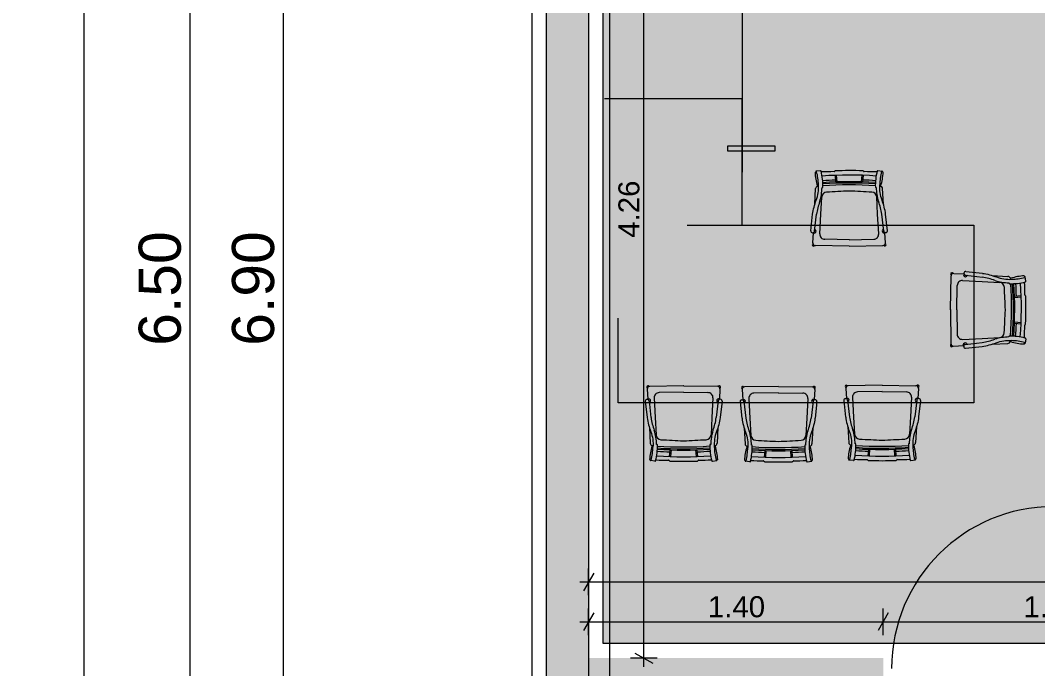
# Model space of a CAD drawing. Header units: millimetres. Extents: x 475616349 to 476941521, y 4620115302 to 4621446928.
# Drawn here: x 476495038 to 476499873, y 4620566586 to 4620569665 of the extents above; entities that cross this region are included whole.
import ezdxf

# ---------------------------------------------------------------- set-up
doc = ezdxf.new("R2010")
doc.units = ezdxf.units.MM
doc.header["$MEASUREMENT"] = 0
for name, color, linetype, lineweight in [('2D Drafting - General_Pen_No__1_Pen_No__7', 7, 'Continuous', 0), ('2D Drafting - General_Pen_No__250_Pen_No__7_Pen_No__7', 7, 'Continuous', 0), ('2D Drafting - General_Pen_No__7_Pen_No__7_Pen_No__7', 7, 'Continuous', 0), ('G-Anno-Nplt_Pen_No__151', 151, 'Continuous', 0), ('G-Anno-Nplt_Pen_No__4', 7, 'Continuous', 0), ('New_0_Pen_No__7', 7, 'Continuous', 0), ('New_reg_nak_Pen_No__7', 7, 'Continuous', 0), ('New_zoma_Pen_No__4', 7, 'Continuous', 0), ('New_zoma_Pen_No__7', 7, 'Continuous', 0), ('zoma_Pen_No__142', 142, 'Continuous', 0), ('zoma_Pen_No__5_Pen_No__5', 5, 'Continuous', 0)]:
    doc.layers.add(name, color=color, linetype=linetype, lineweight=lineweight)
doc.layers.add('New_zoma', color=7, linetype='Continuous')
doc.layers.add('zoma', color=7, linetype='Continuous')
doc.styles.add('GENERATED_STYLE_1', font='arial.ttf')
doc.styles.add('GENERATED_STYLE_2', font='arial.ttf')
doc.dimstyles.new('GENERATED_STYLE__1', dxfattribs={"dimtxt": 200, "dimasz": 64.421331, "dimexe": 0.18, "dimexo": 3, "dimgap": 0.09, "dimtad": 1, "dimtih": 1, "dimtoh": 1, "dimlfac": 0.001, "dimzin": 0, "dimdsep": 46, "dimtxsty": 'GENERATED_STYLE_2', "dimblk": 'ARROWHEAD_2', "dimblk1": 'ARROWHEAD_2', "dimblk2": 'ARROWHEAD_2', "dimcen": 0.09, "dimclrd": 142, "dimclre": 142, "dimclrt": 142, "dimadec": 0, "dimazin": 0, "dimtfac": 1, "dimtdec": 4, "dimtmove": 0, "dimatfit": 3, "dimfxl": 1, "dimtolj": 1, "dimtzin": 0, "dimarcsym": 0})
doc.dimstyles.new('GENERATED_STYLE__18', dxfattribs={"dimtxt": 100, "dimasz": 64.421331, "dimexe": 0.18, "dimexo": 3, "dimgap": 0.09, "dimtad": 1, "dimtih": 1, "dimtoh": 1, "dimlfac": 0.001, "dimzin": 0, "dimdsep": 46, "dimtxsty": 'GENERATED_STYLE_1', "dimblk": 'ARROWHEAD_2', "dimblk1": 'ARROWHEAD_2', "dimblk2": 'ARROWHEAD_2', "dimcen": 0.09, "dimclrd": 7, "dimclre": 7, "dimclrt": 7, "dimadec": 0, "dimazin": 0, "dimtfac": 1, "dimtdec": 4, "dimtmove": 0, "dimatfit": 3, "dimfxl": 1, "dimtolj": 1, "dimtzin": 0, "dimarcsym": 0})
doc.dimstyles.new('GENERATED_STYLE__19', dxfattribs={"dimtxt": 100, "dimasz": 64.421331, "dimexe": 0.18, "dimexo": 3, "dimgap": 0.09, "dimtad": 1, "dimlfac": 0.001, "dimzin": 0, "dimdsep": 46, "dimtxsty": 'GENERATED_STYLE_1', "dimblk": 'ARROWHEAD_2', "dimblk1": 'ARROWHEAD_2', "dimblk2": 'ARROWHEAD_2', "dimcen": 0.09, "dimclrd": 7, "dimclre": 7, "dimclrt": 7, "dimadec": 0, "dimazin": 0, "dimtfac": 1, "dimtdec": 4, "dimtmove": 0, "dimatfit": 3, "dimfxl": 1, "dimtolj": 1, "dimtzin": 0, "dimarcsym": 0})
doc.dimstyles.new('GENERATED_STYLE__2', dxfattribs={"dimtxt": 200, "dimasz": 64.421331, "dimexe": 0.18, "dimexo": 3, "dimgap": 0.09, "dimtad": 1, "dimlfac": 0.001, "dimzin": 0, "dimdsep": 46, "dimtxsty": 'GENERATED_STYLE_2', "dimblk": 'ARROWHEAD_2', "dimblk1": 'ARROWHEAD_2', "dimblk2": 'ARROWHEAD_2', "dimcen": 0.09, "dimclrd": 142, "dimclre": 142, "dimclrt": 142, "dimadec": 0, "dimazin": 0, "dimtfac": 1, "dimtdec": 4, "dimtmove": 0, "dimatfit": 3, "dimfxl": 1, "dimtolj": 1, "dimtzin": 0, "dimarcsym": 0})

# ---------------------------------------------------------------- blocks, each defined once
blk = doc.blocks.new('*D1474', base_point=(476577134.1, 4620325125.7))
at = {"layer": 'zoma_Pen_No__142', "color": 142, "linetype": 'Continuous', "lineweight": 0, "transparency": 16777216}
for p, q in [((476497562.8, 4620535883.6), (476497513.9, 4620535798.8)), ((476497538.4, 4620535777.6), (476497538.4, 4620535904.8)), ((476497962.8, 4620535883.6), (476497913.9, 4620535798.8)), ((476497938.4, 4620535777.6), (476497938.4, 4620535904.8)), ((476497496.9, 4620535841.2), (476497538.4, 4620535841.2)), ((476497538.4, 4620535841.2), (476497938.4, 4620535841.2))]:
    blk.add_line(p, q, dxfattribs=at)
at = {"layer": 'zoma_Pen_No__142', "color": 142, "lineweight": 0, "transparency": 16777216, "insert": (476496981.8, 4620535881.2), "char_height": 200, "attachment_point": 7, "style": 'GENERATED_STYLE_2'}
blk.add_mtext('\\A1;{\\pql;\\fArial CYR|b0|i0|c204|p34;0.40}', dxfattribs=at)
blk = doc.blocks.new('ARROWHEAD_2')
at = {"color": 0, "linetype": 'Continuous', "lineweight": 0}
for p, q in [((0, 0), (-1, 0)), ((-0.378, -0.655), (0.378, 0.655))]:
    blk.add_line(p, q, dxfattribs=at)
blk = doc.blocks.new('*D1475', base_point=(476577134.1, 4620325125.7))
at = {"layer": 'zoma_Pen_No__142', "color": 142, "linetype": 'Continuous', "lineweight": 0, "transparency": 16777216}
for p, q in [((476497962.8, 4620535883.6), (476497913.9, 4620535798.8)), ((476497938.4, 4620535777.6), (476497938.4, 4620535904.8)), ((476504462.8, 4620535883.6), (476504413.9, 4620535798.8)), ((476504438.4, 4620535777.6), (476504438.4, 4620535904.8)), ((476497938.4, 4620535841.2), (476504438.4, 4620535841.2))]:
    blk.add_line(p, q, dxfattribs=at)
at = {"layer": 'zoma_Pen_No__142', "color": 142, "lineweight": 0, "transparency": 16777216, "char_height": 200, "attachment_point": 7, "style": 'GENERATED_STYLE_2'}
for s, insert in [('\\A1;{\\pql;\\fArial CYR|b0|i0|c204|p34;6.50}', (476500922.3, 4620535881.2)), ('\\A1;{\\pql;\\fArial CYR|b0|i0|c204|p34;0.40}', (476503881.8, 4620535881.2))]:
    blk.add_mtext(s, dxfattribs=dict(at, insert=insert))
blk = doc.blocks.new('*D1631', base_point=(476577134.1, 4620325125.7))
at = {"layer": 'zoma_Pen_No__142', "color": 142, "linetype": 'Continuous', "lineweight": 0, "transparency": 16777216}
for p, q in [((476496222.7, 4620571835.6), (476496349.9, 4620571835.6)), ((476496328.7, 4620571811.1), (476496243.9, 4620571860)), ((476496286.3, 4620571835.6), (476496286.3, 4620564935.6)), ((476496222.7, 4620564935.6), (476496349.9, 4620564935.6)), ((476496243.9, 4620564960), (476496328.7, 4620564911.1)), ((476496286.3, 4620564935.6), (476496286.3, 4620564894.1))]:
    blk.add_line(p, q, dxfattribs=at)
at = {"layer": 'zoma_Pen_No__142', "color": 142, "lineweight": 0, "transparency": 16777216, "insert": (476496246.3, 4620568119.5), "char_height": 200, "attachment_point": 7, "rotation": 90, "style": 'GENERATED_STYLE_2'}
blk.add_mtext('\\A1;{\\pql;\\fArial CYR|b0|i0|c204|p34;6.90}', dxfattribs=at)
blk = doc.blocks.new('*D1660', base_point=(476577134.1, 4620325125.7))
at = {"layer": 'zoma_Pen_No__142', "color": 142, "linetype": 'Continuous', "lineweight": 0, "transparency": 16777216}
for p, q in [((476495885.3, 4620572011.1), (476495800.6, 4620572060)), ((476495842.9, 4620572035.5), (476495842.9, 4620571635.5)), ((476495885.3, 4620571611.1), (476495800.6, 4620571660)), ((476495779.4, 4620571635.5), (476495906.5, 4620571635.5)), ((476495842.9, 4620571635.5), (476495843, 4620565135.5))]:
    blk.add_line(p, q, dxfattribs=at)
blk = doc.blocks.new('*D1661', base_point=(476577134.1, 4620325125.7))
at = {"layer": 'zoma_Pen_No__142', "color": 142, "linetype": 'Continuous', "lineweight": 0, "transparency": 16777216}
for p, q in [((476495885.3, 4620571611.1), (476495800.6, 4620571660)), ((476495842.9, 4620571635.5), (476495843, 4620565135.5))]:
    blk.add_line(p, q, dxfattribs=at)
blk = doc.blocks.new('*D1662', base_point=(476577134.1, 4620325125.7))
at = {"layer": 'zoma_Pen_No__142', "color": 142, "linetype": 'Continuous', "lineweight": 0, "transparency": 16777216}
for p, q in [((476495885.3, 4620571611.1), (476495800.6, 4620571660)), ((476495842.9, 4620571635.5), (476495843, 4620565135.5)), ((476495779.4, 4620565135.5), (476495906.6, 4620565135.5)), ((476495885.4, 4620565111.1), (476495800.6, 4620565160))]:
    blk.add_line(p, q, dxfattribs=at)
at = {"layer": 'zoma_Pen_No__142', "color": 142, "lineweight": 0, "transparency": 16777216, "char_height": 200, "attachment_point": 7, "rotation": 90.0005, "style": 'GENERATED_STYLE_2'}
for s, insert in [('\\A1;{\\pql;\\fArial CYR|b0|i0|c204|p34;6.50}', (476495803, 4620568119.5)), ('\\A1;{\\pql;\\fArial CYR|b0|i0|c204|p34;0.40}', (476495803, 4620565160))]:
    blk.add_mtext(s, dxfattribs=dict(at, insert=insert))
blk = doc.blocks.new('*D1664', base_point=(476577134.1, 4620325125.7))
at = {"layer": 'zoma_Pen_No__142', "color": 142, "linetype": 'Continuous', "lineweight": 0, "transparency": 16777216}
for p, q in [((476495382.5, 4620582481.1), (476495297.7, 4620582530)), ((476495340.1, 4620582547), (476495340.1, 4620582505.5)), ((476495276.5, 4620582505.5), (476495403.6, 4620582505.5)), ((476495340.1, 4620582505.5), (476495340.2, 4620564735.5)), ((476495276.7, 4620564735.5), (476495403.8, 4620564735.5)), ((476495297.9, 4620564760), (476495382.6, 4620564711.1)), ((476495340.2, 4620564735.5), (476495340.2, 4620564694.1))]:
    blk.add_line(p, q, dxfattribs=at)
at = {"layer": 'zoma_Pen_No__142', "color": 142, "lineweight": 0, "transparency": 16777216, "insert": (476495300.2, 4620573278.6), "char_height": 200, "attachment_point": 7, "rotation": 90.0005, "style": 'GENERATED_STYLE_2'}
blk.add_mtext('\\A1;{\\pql;\\fArial CYR|b0|i0|c204|p34;17.77}', dxfattribs=at)
blk = doc.blocks.new('*D1694', base_point=(476577134.1, 4620325125.7))
at = {"layer": 'New_zoma_Pen_No__4', "color": 7, "linetype": 'Continuous', "lineweight": 0, "transparency": 16777216}
for p, q in [((476497738.4, 4620566744.9), (476497738.4, 4620566872)), ((476499138.4, 4620566744.9), (476499138.4, 4620566872)), ((476497696.9, 4620566808.4), (476497738.4, 4620566808.4)), ((476497762.8, 4620566850.8), (476497713.9, 4620566766.1)), ((476497738.4, 4620566808.4), (476499138.4, 4620566808.4)), ((476499162.8, 4620566850.8), (476499113.9, 4620566766.1))]:
    blk.add_line(p, q, dxfattribs=at)
at = {"layer": 'New_zoma_Pen_No__7', "color": 7, "lineweight": 0, "transparency": 16777216, "insert": (476498305.3, 4620566828.4), "char_height": 100, "attachment_point": 7, "style": 'GENERATED_STYLE_1'}
blk.add_mtext('\\A1;{\\pql;\\fArial|b0|i0|c0|p34;1.40}', dxfattribs=at)
blk = doc.blocks.new('*D1695', base_point=(476577134.1, 4620325125.7))
at = {"layer": 'New_zoma_Pen_No__4', "color": 7, "linetype": 'Continuous', "lineweight": 0, "transparency": 16777216}
for p, q in [((476499138.4, 4620566744.9), (476499138.4, 4620566872)), ((476500738.4, 4620566744.9), (476500738.4, 4620566872)), ((476499162.8, 4620566850.8), (476499113.9, 4620566766.1)), ((476499138.4, 4620566808.4), (476500738.4, 4620566808.4)), ((476500762.8, 4620566850.8), (476500713.9, 4620566766.1))]:
    blk.add_line(p, q, dxfattribs=at)
at = {"layer": 'New_zoma_Pen_No__7', "color": 7, "lineweight": 0, "transparency": 16777216, "insert": (476499805.3, 4620566828.4), "char_height": 100, "attachment_point": 7, "style": 'GENERATED_STYLE_1'}
blk.add_mtext('\\A1;{\\pql;\\fArial|b0|i0|c0|p34;1.60}', dxfattribs=at)
blk = doc.blocks.new('*D1699', base_point=(476577134.1, 4620325125.7))
at = {"layer": 'New_zoma_Pen_No__4', "color": 7, "linetype": 'Continuous', "lineweight": 0, "transparency": 16777216}
for p, q in [((476497738.4, 4620566934), (476497738.4, 4620567061.2)), ((476504538.4, 4620566934), (476504538.4, 4620567061.2)), ((476497762.8, 4620567040), (476497713.9, 4620566955.2)), ((476504513.9, 4620566955.2), (476504562.8, 4620567040)), ((476497696.9, 4620566997.6), (476497738.4, 4620566997.6)), ((476497738.4, 4620566997.6), (476504538.4, 4620566997.6)), ((476504538.4, 4620566997.6), (476504579.8, 4620566997.6))]:
    blk.add_line(p, q, dxfattribs=at)
at = {"layer": 'New_zoma_Pen_No__7', "color": 7, "lineweight": 0, "transparency": 16777216, "insert": (476501005.3, 4620567017.6), "char_height": 100, "attachment_point": 7, "style": 'GENERATED_STYLE_1'}
blk.add_mtext('\\A1;{\\pql;\\fArial|b0|i0|c0|p34;6.80}', dxfattribs=at)
blk = doc.blocks.new('*D1700', base_point=(476577134.1, 4620325125.7))
at = {"layer": 'New_zoma_Pen_No__4', "color": 7, "linetype": 'Continuous', "lineweight": 0, "transparency": 16777216}
for p, q in [((476498043.6, 4620570870.9), (476497958.9, 4620570919.8)), ((476498001.3, 4620570895.4), (476498001.3, 4620570936.8)), ((476498064.8, 4620570895.4), (476497937.7, 4620570895.4)), ((476498001.3, 4620566635.6), (476498001.3, 4620570895.4)), ((476498064.8, 4620566635.6), (476497937.7, 4620566635.6)), ((476497958.9, 4620566660), (476498043.6, 4620566611.1)), ((476498001.3, 4620566594.1), (476498001.3, 4620566635.6))]:
    blk.add_line(p, q, dxfattribs=at)
at = {"layer": 'New_zoma_Pen_No__7', "color": 7, "lineweight": 0, "transparency": 16777216, "insert": (476497981.3, 4620568632.4), "char_height": 100, "attachment_point": 7, "rotation": 90, "style": 'GENERATED_STYLE_1'}
blk.add_mtext('\\A1;{\\pql;\\fArial|b0|i0|c0|p34;4.26}', dxfattribs=at)

msp = doc.modelspace()

# ---------------------------------------------------------------- hatches: boundary and pattern name
at = {"layer": '2D Drafting - General_Pen_No__250_Pen_No__7_Pen_No__7', "linetype": 'Continuous', "lineweight": 0}
for points in [[(476497738.366, 4620571635.567), (476497538.366, 4620571635.567), (476497538.366, 4620565135.567), (476497738.366, 4620565135.567)], [(476497738.366, 4620566435.567), (476499138.37, 4620566435.567), (476499138.37, 4620566635.567), (476497738.366, 4620566635.567)]]:
    msp.add_hatch(color=7, dxfattribs=at).paths.add_polyline_path(points)
at = {"layer": 'G-Anno-Nplt_Pen_No__151', "linetype": 'Continuous', "lineweight": 0, "true_color": 0x1f2f3f}
msp.add_hatch(color=169, dxfattribs=at).paths.add_polyline_path([(476497938.366, 4620575135.567), (476497938.366, 4620575435.567), (476498138.366, 4620575435.567), (476498138.366, 4620576505.755), (476497808.366, 4620576505.755), (476497808.366, 4620581065.567), (476501308.548, 4620581065.567), (476501308.548, 4620582165.567), (476504368.366, 4620582165.567), (476504368.366, 4620581965.567), (476504368.366, 4620578229.186), (476504368.366, 4620575305.567), (476504068.366, 4620575305.567), (476504068.366, 4620574466.266), (476504138.366, 4620574466.266), (476504138.366, 4620574364.549), (476504538.366, 4620574364.549), (476504538.366, 4620572035.567), (476504438.366, 4620572035.567), (476504438.366, 4620571755.567), (476504368.366, 4620571755.567), (476504368.366, 4620571565.567), (476504468.366, 4620571565.567), (476504468.366, 4620566705.567), (476497808.366, 4620566705.567), (476497808.366, 4620570675.379), (476498208.366, 4620570675.379), (476498208.366, 4620571805.567), (476498008.366, 4620571805.567), (476498008.366, 4620572105.567), (476497808.366, 4620572105.567), (476497808.366, 4620574408.403), (476497738.366, 4620574408.403), (476497738.366, 4620575135.567)])

# ---------------------------------------------------------------- linework, layer by layer
at = {"layer": '2D Drafting - General_Pen_No__1_Pen_No__7', "color": 7, "linetype": 'Continuous', "lineweight": 0, "flags": 128}
msp.add_lwpolyline([(476497538.366, 4620565135.567), (476497538.366, 4620571635.567), (476497838.366, 4620571635.567), (476497838.366, 4620565135.567)], close=True, dxfattribs=at)
at = {"layer": '2D Drafting - General_Pen_No__7_Pen_No__7_Pen_No__7', "color": 7, "linetype": 'Continuous', "lineweight": 0}
msp.add_arc((476499948.682, 4620566585.605), 770.311, 89.997469, 179.994289, dxfattribs=at)
at = {"layer": 'G-Anno-Nplt_Pen_No__4', "color": 7, "linetype": 'Continuous', "lineweight": 0, "flags": 128}
msp.add_lwpolyline([(476504468.366, 4620566705.567), (476497808.366, 4620566705.567), (476497808.366, 4620570675.379), (476498208.366, 4620570675.379), (476498208.366, 4620571805.567), (476498008.366, 4620571805.567), (476498008.366, 4620572105.567), (476497808.366, 4620572105.567), (476497808.366, 4620574408.403), (476497738.366, 4620574408.403), (476497738.366, 4620575135.567), (476497938.366, 4620575135.567), (476497938.366, 4620575435.567), (476498138.366, 4620575435.567), (476498138.366, 4620576505.755)], dxfattribs=at)
at = {"layer": 'New_0_Pen_No__7', "color": 7, "linetype": 'Continuous', "lineweight": 0}
for p, q in [((476498814.414, 4620568943.381), (476498818.09, 4620568944.318)), ((476498818.016, 4620568944.609), (476498818.09, 4620568944.318)), ((476498839.844, 4620568951.084), (476498818.688, 4620568948.562)), ((476498908.576, 4620568949.456), (476498907.313, 4620568947.83)), ((476499044.272, 4620568949.606), (476499045.538, 4620568947.982)), ((476499113, 4620568951.385), (476499134.162, 4620568948.909)), ((476499134.843, 4620568944.958), (476499134.769, 4620568944.667)), ((476499138.447, 4620568943.738), (476499134.769, 4620568944.667)), ((476498909.488, 4620568928.923), (476498912.377, 4620568897.639)), ((476498915.573, 4620568929.234), (476498918.469, 4620568897.857)), ((476499037.32, 4620568929.368), (476499034.492, 4620568897.985)), ((476499043.405, 4620568929.071), (476499040.586, 4620568897.78)), ((476498813.584, 4620568791.578), (476498817.425, 4620568866.122)), ((476498850.056, 4620568871.515), (476498848.023, 4620568871.5)), ((476499102.964, 4620568871.794), (476499104.997, 4620568871.783)), ((476499139.611, 4620568791.938), (476499135.606, 4620568866.472)), ((476498842.05, 4620568744.275), (476498846.263, 4620568826.035)), ((476499112.105, 4620568744.572), (476499107.712, 4620568826.323)), ((476498812.265, 4620568663.603), (476498821.536, 4620568744.252)), ((476498837.234, 4620568650.801), (476498842.05, 4620568744.275)), ((476499117.128, 4620568651.109), (476499112.105, 4620568744.572)), ((476499141.213, 4620568663.966), (476499131.764, 4620568744.594)), ((476498804.14, 4620568608.289), (476498806.594, 4620568655.907)), ((476498817.502, 4620568669.405), (476498816.4, 4620568670.322)), ((476499135.963, 4620568669.756), (476499137.063, 4620568670.675)), ((476499149.46, 4620568608.669), (476499146.901, 4620568656.282)), ((476498976.283, 4620568592.853), (476498816.098, 4620568595.49)), ((476498977.745, 4620568623.284), (476498861.149, 4620568625.203)), ((476498976.677, 4620568623.283), (476499093.268, 4620568625.459)), ((476498977.351, 4620568592.854), (476499137.53, 4620568595.844)), ((476499457.667, 4620568291.16), (476499460.952, 4620568451.333)), ((476499473.8, 4620568463.239), (476499521.408, 4620568460.592)), ((476499529.081, 4620568454.89), (476499609.691, 4620568445.292)), ((476499534.861, 4620568449.629), (476499535.783, 4620568450.728)), ((476499657.05, 4620568453.052), (476499731.577, 4620568448.909)), ((476499808.848, 4620568451.607), (476499809.77, 4620568447.927)), ((476499488.091, 4620568289.574), (476499490.483, 4620568406.162)), ((476499516.178, 4620568429.973), (476499609.631, 4620568424.778)), ((476499609.631, 4620568424.778), (476499691.373, 4620568420.234)), ((476499736.838, 4620568416.257), (476499736.831, 4620568418.29)), ((476499810.061, 4620568448), (476499809.77, 4620568447.927)), ((476499816.448, 4620568426.146), (476499814.011, 4620568447.313)), ((476499794.005, 4620568356.592), (476499762.709, 4620568353.831)), ((476499814.541, 4620568357.421), (476499812.92, 4620568358.691)), ((476499794.291, 4620568350.507), (476499762.903, 4620568347.737)), ((476499457.664, 4620568290.091), (476499460.004, 4620568129.902)), ((476499488.095, 4620568290.643), (476499489.798, 4620568174.043)), ((476499793.61, 4620568222.676), (476499762.331, 4620568225.622)), ((476499793.932, 4620568228.76), (476499762.561, 4620568231.715)), ((476499814.141, 4620568221.726), (476499812.513, 4620568220.466)), ((476499736.092, 4620568163.35), (476499736.073, 4620568161.316)), ((476499472.781, 4620568117.92), (476499520.404, 4620568120.286)), ((476499515.352, 4620568150.08), (476499608.834, 4620568154.724)), ((476499528.111, 4620568125.943), (476499608.776, 4620568135.065)), ((476499533.922, 4620568131.169), (476499534.837, 4620568130.066)), ((476499608.834, 4620568154.724), (476499690.602, 4620568158.786)), ((476499656.088, 4620568127.026), (476499730.638, 4620568130.729)), ((476499807.892, 4620568127.575), (476499808.836, 4620568131.25)), ((476499809.127, 4620568131.175), (476499808.836, 4620568131.25)), ((476499815.642, 4620568152.991), (476499813.08, 4620568131.839)), ((476498189.399, 4620567929.707), (476498029.218, 4620567926.804)), ((476498190.467, 4620567929.708), (476498350.651, 4620567926.985)), ((476498640.276, 4620567926.723), (476498480.096, 4620567923.82)), ((476498641.345, 4620567926.723), (476498801.528, 4620567924)), ((476499132.956, 4620567932.691), (476498972.776, 4620567929.789)), ((476499134.025, 4620567932.692), (476499294.209, 4620567929.969)), ((476498017.282, 4620567913.986), (476498019.815, 4620567866.371)), ((476498049.591, 4620567871.528), (476498054.563, 4620567778.062)), ((476498190.057, 4620567899.278), (476498073.464, 4620567897.166)), ((476498188.988, 4620567899.278), (476498305.584, 4620567897.296)), ((476498329.485, 4620567871.685), (476498324.618, 4620567778.214)), ((476498362.602, 4620567914.179), (476498360.122, 4620567866.561)), ((476498468.159, 4620567911.001), (476498470.692, 4620567863.387)), ((476498640.934, 4620567896.294), (476498524.342, 4620567894.181)), ((476498639.866, 4620567896.293), (476498756.461, 4620567894.311)), ((476498813.479, 4620567911.195), (476498811, 4620567863.577)), ((476498960.84, 4620567916.97), (476498963.372, 4620567869.355)), ((476498993.149, 4620567874.512), (476498998.121, 4620567781.047)), ((476499133.615, 4620567902.263), (476499017.022, 4620567900.15)), ((476499132.546, 4620567902.262), (476499249.141, 4620567900.28)), ((476499273.043, 4620567874.669), (476499268.176, 4620567781.198)), ((476499306.159, 4620567917.163), (476499303.68, 4620567869.546)), ((476498025.499, 4620567858.685), (476498034.904, 4620567778.051)), ((476498030.745, 4620567852.891), (476498029.645, 4620567851.973)), ((476498354.447, 4620567858.869), (476498345.132, 4620567778.225)), ((476498349.207, 4620567853.07), (476498350.308, 4620567852.152)), ((476498476.376, 4620567855.7), (476498485.781, 4620567775.067)), ((476498481.623, 4620567849.907), (476498480.522, 4620567848.989)), ((476498500.469, 4620567868.544), (476498505.44, 4620567775.078)), ((476498780.363, 4620567868.7), (476498775.496, 4620567775.229)), ((476498805.324, 4620567855.885), (476498796.01, 4620567775.241)), ((476498800.084, 4620567850.086), (476498801.186, 4620567849.168)), ((476498969.057, 4620567861.669), (476498978.461, 4620567781.036)), ((476498974.303, 4620567855.876), (476498973.203, 4620567854.957)), ((476499298.004, 4620567861.853), (476499288.69, 4620567781.209)), ((476499292.764, 4620567856.054), (476499293.866, 4620567855.137)), ((476498054.563, 4620567778.062), (476498058.912, 4620567696.309)), ((476498324.618, 4620567778.214), (476498320.361, 4620567696.456)), ((476498505.44, 4620567775.078), (476498509.789, 4620567693.325)), ((476498775.496, 4620567775.229), (476498771.238, 4620567693.471)), ((476498998.121, 4620567781.047), (476499002.469, 4620567699.293)), ((476499268.176, 4620567781.198), (476499263.919, 4620567699.44)), ((476498027.031, 4620567730.712), (476498030.996, 4620567656.175)), ((476498353.058, 4620567730.894), (476498349.177, 4620567656.353)), ((476498477.908, 4620567727.727), (476498481.873, 4620567653.191)), ((476498803.936, 4620567727.91), (476498800.054, 4620567653.369)), ((476498970.589, 4620567733.696), (476498974.554, 4620567659.159)), ((476499296.616, 4620567733.879), (476499292.734, 4620567659.337)), ((476498063.635, 4620567650.835), (476498061.602, 4620567650.847)), ((476498316.543, 4620567650.977), (476498318.577, 4620567650.991)), ((476498514.513, 4620567647.851), (476498512.479, 4620567647.863)), ((476498767.421, 4620567647.993), (476498769.454, 4620567648.007)), ((476499007.193, 4620567653.82), (476499005.16, 4620567653.831)), ((476499066.721, 4620567596.511), (476499069.557, 4620567627.8)), ((476499194.553, 4620567596.278), (476499191.673, 4620567627.656)), ((476499200.637, 4620567596.586), (476499197.766, 4620567627.872)), ((476499260.101, 4620567653.961), (476499262.134, 4620567653.975)), ((476498123.163, 4620567593.526), (476498125.999, 4620567624.816)), ((476498129.248, 4620567593.226), (476498132.093, 4620567624.607)), ((476498250.995, 4620567593.294), (476498248.115, 4620567624.672)), ((476498257.08, 4620567593.601), (476498254.208, 4620567624.888)), ((476498574.041, 4620567590.542), (476498576.877, 4620567621.832)), ((476498580.125, 4620567590.242), (476498582.97, 4620567621.623)), ((476498701.873, 4620567590.31), (476498698.993, 4620567621.688)), ((476498707.957, 4620567590.617), (476498705.086, 4620567621.903)), ((476498971.671, 4620567581.895), (476498975.348, 4620567580.964)), ((476498975.275, 4620567580.673), (476498975.348, 4620567580.964)), ((476499072.806, 4620567596.21), (476499075.65, 4620567627.591)), ((476499295.704, 4620567582.076), (476499292.027, 4620567581.141)), ((476499292.101, 4620567580.85), (476499292.027, 4620567581.141)), ((476498028.113, 4620567578.911), (476498031.791, 4620567577.98)), ((476498031.717, 4620567577.688), (476498031.791, 4620567577.98)), ((476498053.556, 4620567571.25), (476498032.395, 4620567573.737)), ((476498122.285, 4620567572.992), (476498121.019, 4620567574.616)), ((476498257.981, 4620567573.068), (476498259.245, 4620567574.694)), ((476498326.712, 4620567571.403), (476498347.87, 4620567573.914)), ((476498352.146, 4620567579.092), (476498348.47, 4620567578.157)), ((476498348.544, 4620567577.866), (476498348.47, 4620567578.157)), ((476498478.99, 4620567575.926), (476498482.668, 4620567574.995)), ((476498482.594, 4620567574.704), (476498482.668, 4620567574.995)), ((476498504.434, 4620567568.265), (476498483.273, 4620567570.753)), ((476498573.162, 4620567570.008), (476498571.897, 4620567571.632)), ((476498708.858, 4620567570.084), (476498710.122, 4620567571.709)), ((476498777.589, 4620567568.418), (476498798.747, 4620567570.93)), ((476498803.024, 4620567576.108), (476498799.347, 4620567575.173)), ((476498799.421, 4620567574.882), (476498799.347, 4620567575.173)), ((476498997.114, 4620567574.234), (476498975.953, 4620567576.722)), ((476499065.843, 4620567575.976), (476499064.577, 4620567577.6)), ((476499201.539, 4620567576.052), (476499202.802, 4620567577.678)), ((476499270.269, 4620567574.387), (476499291.427, 4620567576.898))]:
    msp.add_line(p, q, dxfattribs=at)
for points in [[(476498468.819, 4620570859.163), (476498468.819, 4620568944.052)], [(476498468.819, 4620568693.226), (476498468.819, 4620569293.226), (476497814.653, 4620569293.226)], [(476498794.123, 4620568665.689), (476498803.152, 4620568744.232)], [(476499159.35, 4620568666.091), (476499150.148, 4620568744.614)], [(476498206.651, 4620568693.226), (476499569.057, 4620568693.226), (476499569.057, 4620567847.766), (476497878.819, 4620567847.766), (476497878.819, 4620568251.265)], [(476499531.24, 4620568473.023), (476499609.746, 4620568463.676)], [(476499530.162, 4620568107.798), (476499608.722, 4620568116.681)], [(476498007.361, 4620567856.569), (476498016.52, 4620567778.041)], [(476498372.587, 4620567856.774), (476498363.516, 4620567778.235)], [(476498458.238, 4620567853.585), (476498467.397, 4620567775.057)], [(476498823.465, 4620567853.789), (476498814.394, 4620567775.251)], [(476498950.918, 4620567859.553), (476498960.077, 4620567781.025)], [(476499316.145, 4620567859.758), (476499307.074, 4620567781.22)]]:
    msp.add_lwpolyline(points, dxfattribs=at)
msp.add_lwpolyline([(476498399.802, 4620569068.726), (476498623.298, 4620569068.726), (476498623.298, 4620569043.91), (476498399.802, 4620569043.91)], close=True, dxfattribs=at)
for points in [[(476498803.207, 4620568744.232, -0.05838097), (476498820.268, 4620568810.94, 0.11288216), (476498830.692, 4620568883.747)], [(476499150.093, 4620568744.614, 0.05838097), (476499132.885, 4620568811.285, -0.11288216), (476499122.301, 4620568884.068)], [(476498802.74, 4620568656.525), (476498805.063, 4620568656.195, -0.08130171), (476498810.407, 4620568654.524)], [(476499150.753, 4620568656.908), (476499148.432, 4620568656.574, 0.08130171), (476499143.091, 4620568654.89)], [(476499522.041, 4620568464.443), (476499521.702, 4620568462.122, -0.08130171), (476499520.009, 4620568456.784)], [(476499609.746, 4620568463.621, -0.05838097), (476499676.384, 4620568446.29, 0.11288216), (476499749.148, 4620568435.571)], [(476499521.015, 4620568116.432), (476499520.689, 4620568118.755, 0.08130171), (476499519.028, 4620568124.102)], [(476499608.722, 4620568116.737, 0.05838097), (476499675.462, 4620568133.674, -0.11288216), (476499748.288, 4620568143.963)], [(476498959.52, 4620567868.731), (476498961.842, 4620567869.065, 0.08130171), (476498967.184, 4620567870.745)], [(476499307.533, 4620567868.926), (476499305.211, 4620567869.257, -0.08130171), (476499299.867, 4620567870.932)], [(476498015.963, 4620567865.747), (476498018.284, 4620567866.08, 0.08130171), (476498023.626, 4620567867.761)], [(476498363.975, 4620567865.942), (476498361.653, 4620567866.273, -0.08130171), (476498356.31, 4620567867.947)], [(476498466.84, 4620567862.763), (476498469.162, 4620567863.096, 0.08130171), (476498474.503, 4620567864.777)], [(476498814.853, 4620567862.958), (476498812.531, 4620567863.288, -0.08130171), (476498807.187, 4620567864.963)], [(476498016.575, 4620567778.041, 0.05838097), (476498033.747, 4620567711.361, -0.11288216), (476498044.291, 4620567638.572)], [(476498363.461, 4620567778.235, -0.05838097), (476498346.364, 4620567711.536, 0.11288216), (476498335.901, 4620567638.735)], [(476498467.453, 4620567775.057, 0.05838097), (476498484.624, 4620567708.377, -0.11288216), (476498495.169, 4620567635.587)], [(476498814.338, 4620567775.251, -0.05838097), (476498797.241, 4620567708.552, 0.11288216), (476498786.778, 4620567635.751)], [(476498960.133, 4620567781.025, 0.05838097), (476498977.305, 4620567714.345, -0.11288216), (476498987.849, 4620567641.556)], [(476499307.019, 4620567781.22, -0.05838097), (476499289.922, 4620567714.52, 0.11288216), (476499279.459, 4620567641.719)]]:
    msp.add_lwpolyline(points, format="xyb", dxfattribs=at)
for centre, radius, start, end in [((476499091.754, 4620568960.094), 277.843, 183.448597, 196.847169), ((476498820.61, 4620568946.202), 3.044, 129.159043, 211.547831), ((476498819.048, 4620568945.539), 3.044, 14.411447, 96.800229), ((476498551.717, 4620568876.843), 279.06, 1.41759, 14.411445), ((476498840.205, 4620568948.062), 3.044, 14.411451, 96.800225), ((476498572.873, 4620568879.366), 279.06, 358.754779, 14.411445), ((476499428.58, 4620545732.043), 23220.515, 91.292078, 91.4424412), ((476498904.909, 4620568949.697), 3.044, 271.292069, 322.168652), ((476498910.98, 4620568947.589), 3.044, 91.2629, 142.168644), ((476499422.695, 4620545735.758), 23220.515, 91.101231, 91.2629052), ((476498581.322, 4620545734.83), 23220.515, 88.8633845, 89.0250587), ((476499041.872, 4620568947.734), 3.044, 37.957628, 88.863387), ((476499047.938, 4620568949.854), 3.044, 217.957615, 268.834211), ((476498575.444, 4620545731.103), 23220.515, 88.6838475, 88.8342108), ((476499380.128, 4620568880.256), 279.06, 165.714845, 181.371511), ((476499112.646, 4620568948.362), 3.044, 83.326049, 165.714842), ((476499401.291, 4620568877.78), 279.06, 165.714845, 178.7087), ((476498861.071, 4620568959.84), 277.843, 343.279121, 356.677692), ((476499133.808, 4620568945.886), 3.044, 83.326055, 165.714857), ((476499132.245, 4620568946.545), 3.044, 328.578458, 50.967248), ((476498976.72, 4620567175.334), 1755.051, 85.815151, 94.203832), ((476498978.414, 4620567143.83), 1764.182, 92.172535, 94.145759), ((476498978.414, 4620567143.83), 1755.051, 85.980531, 94.145759), ((476498978.414, 4620567143.83), 1748.964, 85.974593, 94.151696), ((476498978.414, 4620567143.83), 1764.182, 85.980531, 87.953755), ((476498829.583, 4620568865.495), 12.174, 98.199917, 177.050359), ((476498828.749, 4620568880.452), 3.044, 196.847175, 273.135668), ((476500096.503, 4620545738.767), 23173.34, 93.1302774, 93.1356583), ((476498584.111, 4620568879.202), 264.024, 343.539, 358.328347), ((476498870.579, 4620568824.782), 24.348, 93.040761, 177.050359), ((476498850.042, 4620568873.342), 1.826, 270.430594, 358.754778), ((476498978.414, 4620567143.83), 1739.833, 85.957384, 94.168906), ((476500096.935, 4620545738.776), 23142.905, 92.7745716, 93.0407614), ((476497907.931, 4620545736.363), 23142.905, 87.0855282, 87.3517179), ((476499083.399, 4620568825.016), 24.348, 3.075932, 87.085528), ((476499102.974, 4620568873.62), 1.826, 181.371515, 269.695689), ((476499368.891, 4620568880.067), 264.024, 181.797943, 196.58729), ((476497907.505, 4620545736.355), 23173.34, 86.9906224, 86.9960034), ((476499124.251, 4620568880.778), 3.044, 266.990623, 343.279126), ((476499123.449, 4620568865.819), 12.174, 3.075932, 81.926371), ((476499096.425, 4620568704.777), 277.599, 158.971742, 171.824801), ((476498856.963, 4620568704.513), 277.599, 8.301488, 21.154548), ((476498803.315, 4620568665.699), 9.192, 180.063148, 0.063143), ((476498810.283, 4620568663.715), 9.192, 270.774773, 38.246102), ((476498814.187, 4620568671.814), 1.085, 199.923352, 284.262495), ((476498814.995, 4620568668.633), 2.196, 50.238305, 104.262529), ((476498861.55, 4620568649.548), 24.348, 177.050357, 269.05713), ((476499092.814, 4620568649.803), 24.348, 271.069159, 3.075932), ((476499143.195, 4620568664.082), 9.192, 141.880188, 269.351518), ((476499138.472, 4620568668.99), 2.196, 75.863781, 129.887992), ((476499139.273, 4620568672.172), 1.085, 255.863755, 340.202947), ((476499150.158, 4620568666.081), 9.192, 180.063143, 0.063148), ((476498807.402, 4620568599.351), 6.087, 118.576228, 327.531254), ((476498816.298, 4620568607.662), 12.174, 177.050357, 269.05713), ((476499137.303, 4620568608.016), 12.174, 271.069162, 3.075933), ((476499146.217, 4620568599.724), 6.087, 212.595042, 61.550055), ((476498976.784, 4620568623.285), 30.436, 269.057145, 271.069175), ((476498976.81, 4620568598.933), 6.087, 269.057145, 271.069175), ((476499464.849, 4620568460.013), 6.087, 28.344082, 237.299104), ((476499473.124, 4620568451.083), 12.174, 86.818205, 178.824986), ((476499529.2, 4620568456.871), 9.192, 180.542617, 308.013956), ((476499531.213, 4620568463.831), 9.192, 89.830995, 269.830995), ((476499534.1, 4620568452.139), 2.196, 320.006141, 14.030363), ((476499537.284, 4620568452.935), 1.085, 109.691201, 194.030386), ((476499824.437, 4620568174.202), 277.843, 93.216448, 106.615019), ((476499514.826, 4620568405.662), 24.348, 86.818207, 178.82498), ((476499569.103, 4620568170.565), 277.599, 68.739592, 81.592652), ((476499745.603, 4620568682.169), 264.024, 253.30685, 268.096197), ((476499690.022, 4620568395.923), 24.348, 2.808609, 86.818207), ((476499730.901, 4620568436.753), 12.174, 7.967771, 86.818207), ((476499738.665, 4620568416.263), 1.826, 180.198467, 268.522627), ((476499745.812, 4620568693.405), 279.06, 268.522629, 284.179295), ((476499745.861, 4620568437.528), 3.044, 106.615018, 182.90352), ((476476599.23, 4620567263.543), 23173.34, 2.8981409, 2.9035219), ((476498008.647, 4620568294.9), 1739.833, 355.725234, 3.936756), ((476499743.375, 4620568714.572), 279.06, 271.18544, 284.179295), ((476498008.647, 4620568294.9), 1748.964, 355.742443, 3.919546), ((476498008.647, 4620568294.9), 1755.051, 355.748381, 3.913608), ((476498008.647, 4620568294.9), 1764.182, 1.940385, 3.913608), ((476498040.158, 4620568296.466), 1755.051, 355.583001, 3.971682), ((476499811.643, 4620568445.4), 3.044, 38.926905, 121.315687), ((476476595.212, 4620567931.493), 23220.515, 1.0599285, 1.2102918), ((476499810.987, 4620568446.964), 3.044, 284.179293, 6.568084), ((476499813.424, 4620568425.798), 3.044, 284.17929, 6.568087), ((476476599.236, 4620567263.117), 23142.905, 2.5424216, 2.8086114), ((476499814.797, 4620568361.087), 3.044, 181.059936, 231.936511), ((476499812.665, 4620568355.025), 3.044, 1.030746, 51.936503), ((476476598.95, 4620567937.363), 23220.515, 0.8690812, 1.0307554), ((476499463.744, 4620568290.608), 6.087, 178.824978, 180.837003), ((476499488.096, 4620568290.536), 30.436, 178.824982, 180.837012), ((476476605.693, 4620569452.112), 23142.905, 356.8533781, 357.1195678), ((476476601.432, 4620568778.734), 23220.515, 358.6312341, 358.7929083), ((476498008.647, 4620568294.9), 1764.182, 355.748381, 357.721605), ((476476597.728, 4620568784.626), 23220.515, 358.4516977, 358.602061), ((476499814.375, 4620568218.059), 3.044, 127.725483, 178.602055), ((476499812.279, 4620568224.133), 3.044, 307.725483, 358.631237), ((476499514.144, 4620568174.399), 24.348, 180.837009, 272.843783), ((476499743.288, 4620567897.391), 264.024, 91.565793, 106.355139), ((476499689.394, 4620568183.104), 24.348, 272.843782, 356.853378), ((476499737.918, 4620568163.333), 1.826, 91.139361, 179.46353), ((476499743.431, 4620567886.153), 279.06, 75.482695, 91.139361), ((476499463.85, 4620568121.199), 6.087, 122.362886, 331.317906), ((476499472.177, 4620568130.08), 12.174, 180.837009, 272.843783), ((476499528.218, 4620568123.961), 9.192, 51.648032, 179.119374), ((476499530.19, 4620568116.99), 9.192, 89.830995, 269.830994), ((476499533.146, 4620568128.664), 2.196, 345.631618, 39.655851), ((476499536.325, 4620568127.85), 1.085, 165.631623, 249.970791), ((476499569.81, 4620568410.026), 277.599, 278.069338, 290.922398), ((476499730.034, 4620568142.889), 12.174, 272.843784, 351.694222), ((476499744.989, 4620568142.026), 3.044, 176.758476, 253.04697), ((476476605.687, 4620569452.54), 23173.34, 356.7584684, 356.7638493), ((476499825.117, 4620568404.884), 277.843, 253.04697, 266.445542), ((476499740.869, 4620567865.001), 279.06, 75.482695, 88.47655), ((476499810.724, 4620568133.766), 3.044, 238.346305, 320.735092), ((476499810.059, 4620568132.205), 3.044, 353.093898, 75.482695), ((476499812.621, 4620568153.357), 3.044, 353.093898, 75.482695), ((476498020.529, 4620567922.929), 6.087, 32.563994, 241.519007), ((476498029.439, 4620567914.632), 12.174, 91.038113, 183.04489), ((476498189.95, 4620567899.276), 30.436, 89.02609, 91.038119), ((476498189.937, 4620567923.629), 6.087, 89.02594, 91.037969), ((476498350.444, 4620567914.812), 12.174, 357.019314, 89.026083), ((476498359.344, 4620567923.118), 6.087, 298.545192, 147.500203), ((476498471.407, 4620567919.944), 6.087, 32.563985, 241.519016), ((476498480.316, 4620567911.648), 12.174, 91.038116, 183.044887), ((476498640.828, 4620567896.292), 30.436, 89.02609, 91.038119), ((476498640.814, 4620567920.644), 6.087, 89.02594, 91.037969), ((476498801.321, 4620567911.828), 12.174, 357.019307, 89.026086), ((476498810.222, 4620567920.134), 6.087, 298.545183, 147.500212), ((476498964.087, 4620567925.913), 6.087, 32.563993, 241.519008), ((476498972.997, 4620567917.616), 12.174, 91.038115, 183.044884), ((476499133.508, 4620567902.261), 30.436, 89.02609, 91.038119), ((476499133.494, 4620567926.613), 6.087, 89.026189, 91.038219), ((476499294.002, 4620567917.796), 12.174, 357.019314, 89.026083), ((476499302.902, 4620567926.103), 6.087, 298.545183, 147.500212), ((476498073.905, 4620567872.821), 24.348, 91.038114, 183.044889), ((476498305.17, 4620567872.951), 24.348, 357.019312, 89.026085), ((476498524.783, 4620567869.837), 24.348, 91.038114, 183.044886), ((476498756.047, 4620567869.966), 24.348, 357.019311, 89.026083), ((476498967.075, 4620567861.554), 9.192, 321.849142, 89.320471), ((476499017.463, 4620567875.805), 24.348, 91.038113, 183.044887), ((476499248.727, 4620567875.935), 24.348, 357.019312, 89.026085), ((476499299.987, 4620567861.74), 9.192, 90.743727, 218.215056), ((476498016.553, 4620567856.574), 9.192, 0.032097, 180.032096), ((476498023.517, 4620567858.57), 9.192, 321.84914, 89.320473), ((476498027.434, 4620567850.477), 1.085, 75.83273, 160.171901), ((476498028.237, 4620567853.659), 2.196, 255.832722, 309.856944), ((476498356.429, 4620567858.756), 9.192, 90.743726, 218.21506), ((476498351.714, 4620567853.84), 2.196, 230.207237, 284.23146), ((476498352.521, 4620567850.659), 1.085, 19.892345, 104.231476), ((476498363.395, 4620567856.768), 9.192, 0.032097, 180.032103), ((476498467.43, 4620567853.59), 9.192, 0.032097, 180.032103), ((476498474.394, 4620567855.585), 9.192, 321.849144, 89.320472), ((476498478.312, 4620567847.493), 1.085, 75.832726, 160.171907), ((476498479.115, 4620567850.675), 2.196, 255.832743, 309.856975), ((476498807.306, 4620567855.772), 9.192, 90.743726, 218.215058), ((476498802.591, 4620567850.856), 2.196, 230.207226, 284.231472), ((476498803.398, 4620567847.675), 1.085, 19.892292, 104.231463), ((476498814.273, 4620567853.784), 9.192, 0.032103, 180.032097), ((476498960.11, 4620567859.558), 9.192, 0.032103, 180.032097), ((476498970.992, 4620567853.461), 1.085, 75.832754, 160.171877), ((476498971.795, 4620567856.643), 2.196, 255.832723, 309.856943), ((476499295.272, 4620567856.824), 2.196, 230.207258, 284.231491), ((476499296.078, 4620567853.644), 1.085, 19.892263, 104.231493), ((476499306.953, 4620567859.753), 9.192, 0.032103, 180.032097), ((476498309.727, 4620567817.983), 277.599, 188.270443, 201.123502), ((476498070.265, 4620567817.849), 277.599, 338.940697, 351.793756), ((476498760.604, 4620567814.998), 277.599, 188.270443, 201.123502), ((476498521.142, 4620567814.864), 277.599, 338.940697, 351.793756), ((476499253.284, 4620567820.967), 277.599, 188.270443, 201.123502), ((476499013.822, 4620567820.833), 277.599, 338.940697, 351.793756), ((476497797.703, 4620567642.706), 264.024, 1.766898, 16.556244), ((476498083.226, 4620567697.602), 24.348, 183.04489, 267.054482), ((476498296.046, 4620567697.722), 24.348, 273.009717, 357.019311), ((476498582.484, 4620567643.146), 264.024, 163.507955, 178.297301), ((476498248.581, 4620567639.722), 264.024, 1.766897, 16.556244), ((476498534.103, 4620567694.618), 24.348, 183.044886, 267.054483), ((476498746.923, 4620567694.737), 24.348, 273.009715, 357.019312), ((476499033.362, 4620567640.162), 264.024, 163.507955, 178.297301), ((476498741.261, 4620567645.691), 264.024, 1.766898, 16.556244), ((476499026.783, 4620567700.587), 24.348, 183.044886, 267.054483), ((476500214.761, 4620590788.6), 23142.905, 267.0544829, 267.3206726), ((476498025.756, 4620590787.373), 23142.905, 272.7435263, 273.009716), ((476499239.603, 4620567700.706), 24.348, 273.009716, 357.019314), ((476499526.042, 4620567646.13), 264.024, 163.507955, 178.297301), ((476498305.48, 4620567562.659), 277.843, 163.248075, 176.646647), ((476498043.153, 4620567656.822), 12.174, 183.044887, 261.895327), ((476497765.305, 4620567645.011), 279.06, 345.683799, 358.677654), ((476498042.343, 4620567641.864), 3.044, 86.959573, 163.248091), ((476499271.635, 4620590785.623), 23173.34, 266.9595631, 266.9649441), ((476497786.466, 4620567642.524), 279.06, 345.683799, 1.340465), ((476498063.624, 4620567649.009), 1.826, 1.340467, 89.664623), ((476498189.121, 4620569378.732), 1755.051, 265.949486, 274.114713), ((476498189.121, 4620569378.732), 1748.964, 265.943548, 274.120651), ((476498189.121, 4620569378.732), 1739.833, 265.926339, 274.13786), ((476499271.204, 4620590785.615), 23142.905, 267.0544824, 267.3206721), ((476497082.199, 4620590784.389), 23142.905, 272.7435263, 273.009716), ((476498593.722, 4620567642.976), 279.06, 178.723733, 194.380399), ((476498316.556, 4620567649.151), 1.826, 90.39957, 178.723696), ((476497082.628, 4620590784.397), 23173.34, 273.0992397, 273.1046206), ((476498614.88, 4620567645.487), 279.06, 181.386545, 194.3804), ((476498337.846, 4620567642.029), 3.044, 16.81613, 93.104628), ((476498337.019, 4620567656.986), 12.174, 278.168872, 357.019314), ((476498074.797, 4620567562.529), 277.843, 3.417552, 16.816124), ((476498756.358, 4620567559.674), 277.843, 163.248075, 176.646647), ((476498494.03, 4620567653.837), 12.174, 183.044887, 261.895327), ((476498216.183, 4620567642.027), 279.06, 345.683799, 358.677654), ((476498493.22, 4620567638.879), 3.044, 86.959583, 163.248079), ((476499722.513, 4620590782.639), 23173.34, 266.9595631, 266.9649441), ((476498237.344, 4620567639.539), 279.06, 345.683799, 1.340465), ((476498514.502, 4620567646.025), 1.826, 1.340489, 89.664629), ((476498639.999, 4620569375.747), 1748.964, 265.943548, 274.120651), ((476498639.999, 4620569375.747), 1739.833, 265.926339, 274.13786), ((476499722.081, 4620590782.631), 23142.905, 267.0544829, 267.3206726), ((476497533.076, 4620590781.405), 23142.905, 272.7435263, 273.009716), ((476499044.599, 4620567639.992), 279.06, 178.723734, 194.380399), ((476498767.434, 4620567646.167), 1.826, 90.399557, 178.72374), ((476497533.505, 4620590781.413), 23173.34, 273.0992398, 273.1046207), ((476499065.757, 4620567642.503), 279.06, 181.386545, 194.380399), ((476498788.723, 4620567639.045), 3.044, 16.816139, 93.104619), ((476498787.896, 4620567654.002), 12.174, 278.168873, 357.019314), ((476498525.675, 4620567559.545), 277.843, 3.417552, 16.816124), ((476499249.038, 4620567565.643), 277.843, 163.248075, 176.646647), ((476498986.711, 4620567659.806), 12.174, 183.044887, 261.895326), ((476498708.863, 4620567647.996), 279.06, 345.683799, 358.677654), ((476498985.901, 4620567644.848), 3.044, 86.959568, 163.248071), ((476500215.183, 4620590788.608), 23173.34, 266.9595876, 266.9649686), ((476498730.024, 4620567645.508), 279.06, 345.683799, 1.340465), ((476499007.182, 4620567651.993), 1.826, 1.340447, 89.664643), ((476499132.679, 4620569381.716), 1755.051, 265.949486, 274.114713), ((476499132.679, 4620569381.716), 1748.964, 265.943548, 274.120651), ((476499132.679, 4620569381.716), 1739.833, 265.926338, 274.13786), ((476499537.279, 4620567645.96), 279.06, 178.723734, 194.380399), ((476499260.114, 4620567652.135), 1.826, 90.399556, 178.72374), ((476498026.186, 4620590787.381), 23173.34, 273.0992397, 273.1046206), ((476499558.437, 4620567648.472), 279.06, 181.386545, 194.3804), ((476499281.403, 4620567645.013), 3.044, 16.816111, 93.104624), ((476499280.577, 4620567659.971), 12.174, 278.168875, 357.019311), ((476499018.355, 4620567565.514), 277.843, 3.417552, 16.816124), ((476498190.798, 4620569347.227), 1755.051, 265.784106, 274.172786), ((476498189.121, 4620569378.732), 1764.182, 265.949486, 267.92271), ((476498189.121, 4620569378.732), 1764.182, 272.141489, 274.114713), ((476498641.675, 4620569344.242), 1755.051, 265.784105, 274.172786), ((476498639.999, 4620569375.747), 1764.182, 265.949486, 267.922709), ((476498639.999, 4620569375.747), 1755.051, 265.949486, 274.114713), ((476498639.999, 4620569375.747), 1764.182, 272.141489, 274.114713), ((476498977.871, 4620567579.085), 3.044, 148.547414, 230.936203), ((476499547.251, 4620590794.222), 23220.515, 268.6528026, 268.8031658), ((476499134.356, 4620569350.211), 1755.051, 265.784106, 274.172786), ((476499132.679, 4620569381.716), 1764.182, 265.949486, 267.922709), ((476499132.679, 4620569381.716), 1764.182, 272.141489, 274.114713), ((476498694.115, 4620590793.744), 23220.515, 271.2610327, 271.4113959), ((476499289.507, 4620567579.259), 3.044, 309.127994, 31.51679), ((476498034.313, 4620567576.1), 3.044, 148.547416, 230.936199), ((476498032.751, 4620567576.76), 3.044, 263.295007, 345.683796), ((476498053.911, 4620567574.272), 3.044, 263.295008, 345.683796), ((476498603.693, 4620590791.238), 23220.515, 268.6528026, 268.8031658), ((476498118.619, 4620567572.745), 3.044, 37.926573, 88.803162), ((476498124.686, 4620567574.863), 3.044, 217.926578, 268.832341), ((476498597.814, 4620590787.513), 23220.515, 268.8323385, 268.9940127), ((476497756.441, 4620590787.042), 23220.515, 271.0701857, 271.2318599), ((476498255.578, 4620567574.936), 3.044, 271.231869, 322.13761), ((476498261.647, 4620567572.825), 3.044, 91.261047, 142.137613), ((476497750.557, 4620590790.76), 23220.515, 271.2610327, 271.4113959), ((476498326.353, 4620567574.425), 3.044, 194.3804, 276.769194), ((476498347.511, 4620567576.936), 3.044, 194.380406, 276.769187), ((476498345.949, 4620567576.275), 3.044, 309.127997, 31.516787), ((476498485.191, 4620567573.116), 3.044, 148.547406, 230.936206), ((476498483.628, 4620567573.776), 3.044, 263.295011, 345.683814), ((476498504.789, 4620567571.288), 3.044, 263.295007, 345.683796), ((476499054.571, 4620590788.253), 23220.515, 268.6528017, 268.8031649), ((476498569.496, 4620567569.761), 3.044, 37.926594, 88.803176), ((476498575.563, 4620567571.878), 3.044, 217.926584, 268.832336), ((476499048.692, 4620590784.529), 23220.515, 268.8323385, 268.9940127), ((476498207.318, 4620590784.058), 23220.515, 271.0701857, 271.2318599), ((476498706.455, 4620567571.952), 3.044, 271.231861, 322.137619), ((476498712.525, 4620567569.841), 3.044, 91.261026, 142.137598), ((476498201.434, 4620590787.775), 23220.515, 271.2610336, 271.4113968), ((476498777.23, 4620567571.441), 3.044, 194.380406, 276.769187), ((476498798.388, 4620567573.952), 3.044, 194.380409, 276.769184), ((476498796.827, 4620567573.291), 3.044, 309.127997, 31.516787), ((476498976.308, 4620567579.744), 3.044, 263.295007, 345.683796), ((476498997.469, 4620567577.257), 3.044, 263.295008, 345.683795), ((476499062.176, 4620567575.73), 3.044, 37.926579, 88.803155), ((476499068.243, 4620567577.847), 3.044, 217.926584, 268.832336), ((476499541.372, 4620590790.497), 23220.515, 268.8323394, 268.9940136), ((476498699.998, 4620590790.026), 23220.515, 271.0701857, 271.2318599), ((476499199.136, 4620567577.92), 3.044, 271.231861, 322.137618), ((476499205.205, 4620567575.81), 3.044, 91.261038, 142.137621), ((476499269.911, 4620567577.409), 3.044, 194.380397, 276.769196), ((476499291.069, 4620567579.921), 3.044, 194.380396, 276.769197)]:
    msp.add_arc(centre, radius, start, end, dxfattribs=at)
at = {"layer": 'New_reg_nak_Pen_No__7', "color": 7, "linetype": 'Continuous', "lineweight": 0, "flags": 128}
msp.add_lwpolyline([(476497938.366, 4620582505.567), (476497468.365, 4620582505.567), (476497468.626, 4620564665.563), (476498638.367, 4620564665.58), (476498638.366, 4620564735.577)], dxfattribs=at)
at = {"layer": 'zoma_Pen_No__5_Pen_No__5', "color": 5, "linetype": 'Continuous', "lineweight": 0}
msp.add_line((476497738.366, 4620585945.164), (476497738.366, 4620561234.358), dxfattribs=at)

# ---------------------------------------------------------------- dimensions: what is measured, and where the dimension line sits
at = {"layer": 'New_zoma', "color": 7, "linetype": 'Continuous', "lineweight": 0}
dim = msp.add_linear_dim(base=(476498001.253, 4620570895.379), p1=(476497738.366, 4620566635.567), p2=(476498138.366, 4620570895.379), angle=90, dimstyle='GENERATED_STYLE__19', dxfattribs=at)
dim.commit()
dim.dimension.update_dxf_attribs({"geometry": '*D1700', "text_midpoint": (476497931.253, 4620568762.326), "dimtype": 160, "text_rotation": 90})
for base, p1, p2, picture, middle in [((476504538.366, 4620566997.597), (476497738.366, 4620566635.567), (476504538.366, 4620566635.567), '*D1699', (476501135.22, 4620567067.597)), ((476499138.37, 4620566808.449), (476497738.366, 4620566635.567), (476499138.37, 4620566635.567), '*D1694', (476498435.222, 4620566878.449)), ((476500738.37, 4620566808.449), (476499138.37, 4620566635.567), (476500738.37, 4620566635.567), '*D1695', (476499935.224, 4620566878.449))]:
    dim = msp.add_linear_dim(base=base, p1=p1, p2=p2, dimstyle='GENERATED_STYLE__18', dxfattribs=at)
    dim.commit()
    dim.dimension.update_dxf_attribs({"geometry": picture, "text_midpoint": middle, "dimtype": 160})
at = {"layer": 'zoma', "color": 142, "linetype": 'Continuous', "lineweight": 0}
for base, p1, p2, angle, picture, middle, turn in [((476495340.233, 4620564735.547), (476497468.365, 4620582505.567), (476497538.366, 4620564735.567), 270.000517, '*D1664', (476495200.153, 4620573614.604), 90.000517), ((476495842.946, 4620571635.549), (476497838.366, 4620572035.567), (476497838.366, 4620571635.567), 270.000517, '*D1660', (476495702.94, 4620572319.81), 90.000517), ((476496286.278, 4620564935.567), (476495340.169, 4620571835.567), (476496354.111, 4620564935.567), 270, '*D1631', (476496146.278, 4620568379.274), 90), ((476495843.005, 4620565135.55), (476495842.946, 4620571635.549), (476497738.366, 4620565135.567), 270.000517, '*D1662', (476495702.976, 4620568379.255), 90.000517), ((476495842.946, 4620571635.549), (476497838.366, 4620571635.567), (476495842.946, 4620571635.549), 270.000517, '*D1661', (476495702.946, 4620571629.255), 90.000517)]:
    dim = msp.add_linear_dim(base=base, p1=p1, p2=p2, angle=angle, dimstyle='GENERATED_STYLE__2', dxfattribs=at)
    dim.commit()
    dim.dimension.update_dxf_attribs({"geometry": picture, "text_midpoint": middle, "dimtype": 160, "text_rotation": turn})
for base, p1, p2, picture, middle in [((476504438.366, 4620535841.197), (476497938.366, 4620568547.389), (476504438.366, 4620568947.389), '*D1475', (476501182.073, 4620535981.197)), ((476497938.366, 4620535841.197), (476497538.366, 4620568547.389), (476497938.366, 4620568547.389), '*D1474', (476497241.518, 4620535981.197))]:
    dim = msp.add_linear_dim(base=base, p1=p1, p2=p2, dimstyle='GENERATED_STYLE__1', dxfattribs=at)
    dim.commit()
    dim.dimension.update_dxf_attribs({"geometry": picture, "text_midpoint": middle, "dimtype": 160})

doc.saveas('drawing.dxf')
